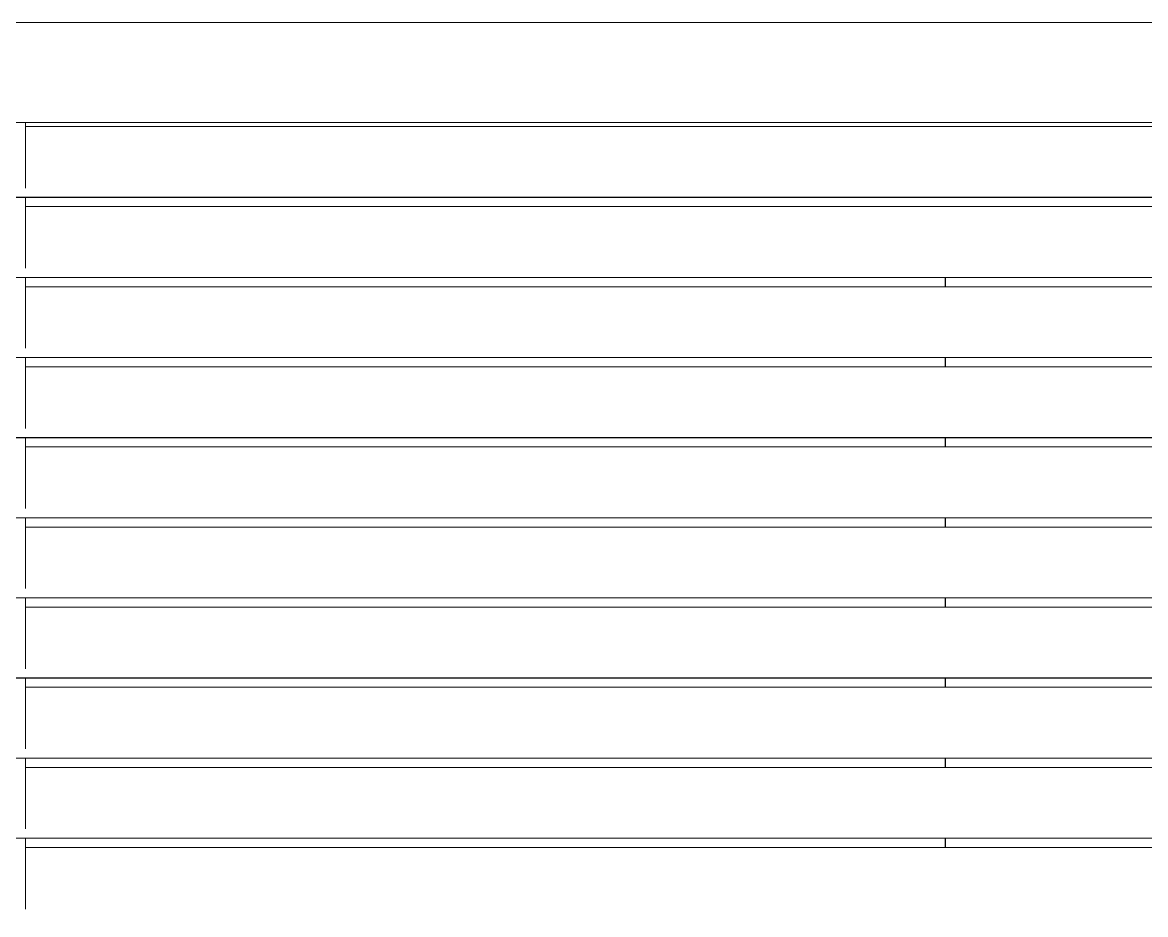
# Model space of a CAD drawing. Header units: millimetres. Extents: x 14397 to 67587, y -11631 to -8348.
# Drawn here: x 64434 to 64994, y -9684 to -9238 of the extents above; entities that cross this region are included whole.
import ezdxf

# ---------------------------------------------------------------- set-up
doc = ezdxf.new("R2010")
doc.units = ezdxf.units.MM
doc.header["$MEASUREMENT"] = 0
doc.linetypes.add('Wipeout_Contour', pattern=[1000, 0, -1000])
doc.layers.add('NewA-Ee_25_10-M_WallsExternal', color=7, linetype='Continuous')
doc.layers.add('NewA-Ee_40_20-M_GeneralFFAndEInternalFixed', color=7, linetype='Continuous')

# ---------------------------------------------------------------- blocks, each defined once
blk = doc.blocks.new('Section Elem_107_11', base_point=(55434.36, -115430.84))
at = {"color": 254, "linetype": 'Wipeout_Contour', "lineweight": 0, "ltscale": 262421.437093}
blk.add_wipeout([(64435.36, -9288.19), (64435.36, -9290.12), (65453.36, -9290.12), (65453.36, -9288.19)], dxfattribs=at).dxf.layer = 'NewA-Ee_25_10-M_WallsExternal'
at = {"color": 254, "linetype": 'Wipeout_Contour', "lineweight": 0, "ltscale": 262443.38946}
blk.add_wipeout([(64435.36, -9330.12), (65453.36, -9330.12), (65453.36, -9325.54), (64435.36, -9325.54)], dxfattribs=at).dxf.layer = 'NewA-Ee_25_10-M_WallsExternal'
at = {"color": 254, "linetype": 'Wipeout_Contour', "lineweight": 0, "ltscale": 262466.024266}
blk.add_wipeout([(64894.36, -9365.54), (64894.36, -9370.12), (64994.36, -9370.12), (64994.36, -9365.54)], dxfattribs=at).dxf.layer = 'NewA-Ee_25_10-M_WallsExternal'
at = {"color": 254, "linetype": 'Wipeout_Contour', "lineweight": 0, "ltscale": 262488.91464}
blk.add_wipeout([(64894.36, -9405.54), (64894.36, -9410.12), (64994.36, -9410.12), (64994.36, -9405.54)], dxfattribs=at).dxf.layer = 'NewA-Ee_25_10-M_WallsExternal'
at = {"color": 254, "linetype": 'Wipeout_Contour', "lineweight": 0, "ltscale": 262511.9006}
blk.add_wipeout([(64894.36, -9450.12), (64994.36, -9450.12), (64994.36, -9445.54), (64894.36, -9445.54)], dxfattribs=at).dxf.layer = 'NewA-Ee_25_10-M_WallsExternal'
at = {"color": 254, "linetype": 'Wipeout_Contour', "lineweight": 0, "ltscale": 262534.98199}
blk.add_wipeout([(64894.36, -9490.12), (64994.36, -9490.12), (64994.36, -9485.54), (64894.36, -9485.54)], dxfattribs=at).dxf.layer = 'NewA-Ee_25_10-M_WallsExternal'
at = {"color": 254, "linetype": 'Wipeout_Contour', "lineweight": 0, "ltscale": 262558.158928}
blk.add_wipeout([(64894.36, -9530.12), (64994.36, -9530.12), (64994.36, -9525.54), (64894.36, -9525.54)], dxfattribs=at).dxf.layer = 'NewA-Ee_25_10-M_WallsExternal'
at = {"color": 254, "linetype": 'Wipeout_Contour', "lineweight": 0, "ltscale": 262581.43124}
blk.add_wipeout([(64894.36, -9570.12), (64994.36, -9570.12), (64994.36, -9565.54), (64894.36, -9565.54)], dxfattribs=at).dxf.layer = 'NewA-Ee_25_10-M_WallsExternal'
at = {"color": 254, "linetype": 'Wipeout_Contour', "lineweight": 0, "ltscale": 262604.799042}
blk.add_wipeout([(64894.36, -9605.54), (64894.36, -9610.12), (64994.36, -9610.12), (64994.36, -9605.54)], dxfattribs=at).dxf.layer = 'NewA-Ee_25_10-M_WallsExternal'
at = {"color": 254, "linetype": 'Wipeout_Contour', "lineweight": 0, "ltscale": 262628.262179}
blk.add_wipeout([(64894.36, -9645.54), (64894.36, -9650.12), (64994.36, -9650.12), (64994.36, -9645.54)], dxfattribs=at).dxf.layer = 'NewA-Ee_25_10-M_WallsExternal'
at = {"color": 254, "linetype": 'Wipeout_Contour', "lineweight": 0, "ltscale": 261359.557752}
blk.add_wipeout([(64435.36, -9370.12), (64894.36, -9370.12), (64894.36, -9365.54), (64435.36, -9365.54)], dxfattribs=at).dxf.layer = 'NewA-Ee_25_10-M_WallsExternal'
at = {"color": 254, "linetype": 'Wipeout_Contour', "lineweight": 0, "ltscale": 261382.545364}
blk.add_wipeout([(64894.36, -9405.54), (64435.36, -9405.54), (64435.36, -9410.12), (64894.36, -9410.12)], dxfattribs=at).dxf.layer = 'NewA-Ee_25_10-M_WallsExternal'
at = {"color": 254, "linetype": 'Wipeout_Contour', "lineweight": 0, "ltscale": 261405.628807}
blk.add_wipeout([(64435.36, -9450.12), (64894.36, -9450.12), (64894.36, -9445.54), (64435.36, -9445.54)], dxfattribs=at).dxf.layer = 'NewA-Ee_25_10-M_WallsExternal'
at = {"color": 254, "linetype": 'Wipeout_Contour', "lineweight": 0, "ltscale": 261428.808213}
blk.add_wipeout([(64894.36, -9485.54), (64435.36, -9485.54), (64435.36, -9490.12), (64894.36, -9490.12)], dxfattribs=at).dxf.layer = 'NewA-Ee_25_10-M_WallsExternal'
at = {"color": 254, "linetype": 'Wipeout_Contour', "lineweight": 0, "ltscale": 261452.083366}
blk.add_wipeout([(64435.36, -9530.12), (64894.36, -9530.12), (64894.36, -9525.54), (64435.36, -9525.54)], dxfattribs=at).dxf.layer = 'NewA-Ee_25_10-M_WallsExternal'
at = {"color": 254, "linetype": 'Wipeout_Contour', "lineweight": 0, "ltscale": 261475.454475}
blk.add_wipeout([(64894.36, -9565.54), (64435.36, -9565.54), (64435.36, -9570.12), (64894.36, -9570.12)], dxfattribs=at).dxf.layer = 'NewA-Ee_25_10-M_WallsExternal'
at = {"color": 254, "linetype": 'Wipeout_Contour', "lineweight": 0, "ltscale": 261498.921304}
blk.add_wipeout([(64435.36, -9610.12), (64894.36, -9610.12), (64894.36, -9605.54), (64435.36, -9605.54)], dxfattribs=at).dxf.layer = 'NewA-Ee_25_10-M_WallsExternal'
at = {"color": 254, "linetype": 'Wipeout_Contour', "lineweight": 0, "ltscale": 261522.484005}
blk.add_wipeout([(64894.36, -9645.54), (64435.36, -9645.54), (64435.36, -9650.12), (64894.36, -9650.12)], dxfattribs=at).dxf.layer = 'NewA-Ee_25_10-M_WallsExternal'
at = {"layer": 'NewA-Ee_25_10-M_WallsExternal', "linetype": 'Continuous'}
for p, q in [((64894.36, -9365.54), (64894.36, -9370.12)), ((64894.36, -9405.54), (64894.36, -9410.12)), ((64894.36, -9445.54), (64894.36, -9450.12)), ((64894.36, -9485.54), (64894.36, -9490.12)), ((64894.36, -9525.54), (64894.36, -9530.12)), ((64894.36, -9565.54), (64894.36, -9570.12)), ((64894.36, -9605.54), (64894.36, -9610.12)), ((64894.36, -9645.54), (64894.36, -9650.12))]:
    blk.add_line(p, q, dxfattribs=at)
blk = doc.blocks.new('Section Elem_111_11', base_point=(55434.36, -115430.84))
at = {"color": 254, "linetype": 'Wipeout_Contour', "lineweight": 0, "ltscale": 262407.052246}
blk.add_wipeout([(64094.36, -9238.19), (64094.36, -9288.19), (65794.36, -9288.19), (65794.36, -9238.19)], dxfattribs=at).dxf.layer = 'NewA-Ee_40_20-M_GeneralFFAndEInternalFixed'
at = {"color": 254, "linetype": 'Wipeout_Contour', "lineweight": 0, "ltscale": 260436.028065}
blk.add_wipeout([(64434.86, -9325.54), (64434.86, -9361.73), (64435.36, -9360.87), (64435.36, -9325.54)], dxfattribs=at).dxf.layer = 'NewA-Ee_40_20-M_GeneralFFAndEInternalFixed'
at = {"color": 254, "linetype": 'Wipeout_Contour', "lineweight": 0, "ltscale": 260459.03687}
blk.add_wipeout([(64435.36, -9365.54), (64434.86, -9365.54), (64434.86, -9401.73), (64435.36, -9400.87)], dxfattribs=at).dxf.layer = 'NewA-Ee_40_20-M_GeneralFFAndEInternalFixed'
at = {"color": 254, "linetype": 'Wipeout_Contour', "lineweight": 0, "ltscale": 260482.141921}
blk.add_wipeout([(64434.86, -9405.54), (64434.86, -9441.73), (64435.36, -9440.87), (64435.36, -9405.54)], dxfattribs=at).dxf.layer = 'NewA-Ee_40_20-M_GeneralFFAndEInternalFixed'
at = {"color": 254, "linetype": 'Wipeout_Contour', "lineweight": 0, "ltscale": 260505.343191}
blk.add_wipeout([(64435.36, -9445.54), (64434.86, -9445.54), (64434.86, -9481.73), (64435.36, -9480.87)], dxfattribs=at).dxf.layer = 'NewA-Ee_40_20-M_GeneralFFAndEInternalFixed'
at = {"color": 254, "linetype": 'Wipeout_Contour', "lineweight": 0, "ltscale": 260528.640662}
blk.add_wipeout([(64434.86, -9485.54), (64434.86, -9521.73), (64435.36, -9520.87), (64435.36, -9485.54)], dxfattribs=at).dxf.layer = 'NewA-Ee_40_20-M_GeneralFFAndEInternalFixed'
at = {"color": 254, "linetype": 'Wipeout_Contour', "lineweight": 0, "ltscale": 260552.034297}
blk.add_wipeout([(64435.36, -9525.54), (64434.86, -9525.54), (64434.86, -9561.73), (64435.36, -9560.87)], dxfattribs=at).dxf.layer = 'NewA-Ee_40_20-M_GeneralFFAndEInternalFixed'
at = {"color": 254, "linetype": 'Wipeout_Contour', "lineweight": 0, "ltscale": 260575.524076}
blk.add_wipeout([(64434.86, -9565.54), (64434.86, -9601.73), (64435.36, -9600.87), (64435.36, -9565.54)], dxfattribs=at).dxf.layer = 'NewA-Ee_40_20-M_GeneralFFAndEInternalFixed'
at = {"color": 254, "linetype": 'Wipeout_Contour', "lineweight": 0, "ltscale": 260599.109973}
blk.add_wipeout([(64435.36, -9605.54), (64434.86, -9605.54), (64434.86, -9641.73), (64435.36, -9640.87)], dxfattribs=at).dxf.layer = 'NewA-Ee_40_20-M_GeneralFFAndEInternalFixed'
at = {"color": 254, "linetype": 'Wipeout_Contour', "lineweight": 0, "ltscale": 260622.791965}
blk.add_wipeout([(64434.86, -9645.54), (64434.86, -9681.73), (64435.36, -9680.87), (64435.36, -9645.54)], dxfattribs=at).dxf.layer = 'NewA-Ee_40_20-M_GeneralFFAndEInternalFixed'
at = {"layer": 'NewA-Ee_40_20-M_GeneralFFAndEInternalFixed', "color": 1, "linetype": 'Continuous', "lineweight": 18}
blk.add_line((64094.36, -9238.19), (65794.36, -9238.19), dxfattribs=at)
at = {"color": 254, "linetype": 'Wipeout_Contour', "lineweight": 0, "ltscale": 260413.869205}
blk.add_wipeout([(64435.36, -9288.19), (64434.86, -9288.19), (64434.86, -9321.73), (64435.36, -9320.87)], dxfattribs=at).dxf.layer = 'NewA-Ee_40_20-M_GeneralFFAndEInternalFixed'
at = {"color": 254, "linetype": 'Wipeout_Contour', "lineweight": 0, "ltscale": 260433.187092}
blk.add_wipeout([(64433.86, -9325.54), (64433.86, -9361.73), (64434.86, -9361.73), (64434.86, -9325.54)], dxfattribs=at).dxf.layer = 'NewA-Ee_40_20-M_GeneralFFAndEInternalFixed'
at = {"color": 254, "linetype": 'Wipeout_Contour', "lineweight": 0, "ltscale": 260456.196695}
blk.add_wipeout([(64433.86, -9365.54), (64433.86, -9401.73), (64434.86, -9401.73), (64434.86, -9365.54)], dxfattribs=at).dxf.layer = 'NewA-Ee_40_20-M_GeneralFFAndEInternalFixed'
at = {"color": 254, "linetype": 'Wipeout_Contour', "lineweight": 0, "ltscale": 260479.302541}
blk.add_wipeout([(64433.86, -9405.54), (64433.86, -9441.73), (64434.86, -9441.73), (64434.86, -9405.54)], dxfattribs=at).dxf.layer = 'NewA-Ee_40_20-M_GeneralFFAndEInternalFixed'
at = {"color": 254, "linetype": 'Wipeout_Contour', "lineweight": 0, "ltscale": 260502.50461}
blk.add_wipeout([(64433.86, -9445.54), (64433.86, -9481.73), (64434.86, -9481.73), (64434.86, -9445.54)], dxfattribs=at).dxf.layer = 'NewA-Ee_40_20-M_GeneralFFAndEInternalFixed'
at = {"color": 254, "linetype": 'Wipeout_Contour', "lineweight": 0, "ltscale": 260525.802882}
blk.add_wipeout([(64433.86, -9485.54), (64433.86, -9521.73), (64434.86, -9521.73), (64434.86, -9485.54)], dxfattribs=at).dxf.layer = 'NewA-Ee_40_20-M_GeneralFFAndEInternalFixed'
at = {"color": 254, "linetype": 'Wipeout_Contour', "lineweight": 0, "ltscale": 260549.197319}
blk.add_wipeout([(64433.86, -9525.54), (64433.86, -9561.73), (64434.86, -9561.73), (64434.86, -9525.54)], dxfattribs=at).dxf.layer = 'NewA-Ee_40_20-M_GeneralFFAndEInternalFixed'
at = {"color": 254, "linetype": 'Wipeout_Contour', "lineweight": 0, "ltscale": 260572.6879}
blk.add_wipeout([(64433.86, -9601.73), (64434.86, -9601.73), (64434.86, -9565.54), (64433.86, -9565.54)], dxfattribs=at).dxf.layer = 'NewA-Ee_40_20-M_GeneralFFAndEInternalFixed'
at = {"color": 254, "linetype": 'Wipeout_Contour', "lineweight": 0, "ltscale": 260596.274606}
blk.add_wipeout([(64433.86, -9605.54), (64433.86, -9641.73), (64434.86, -9641.73), (64434.86, -9605.54)], dxfattribs=at).dxf.layer = 'NewA-Ee_40_20-M_GeneralFFAndEInternalFixed'
at = {"color": 254, "linetype": 'Wipeout_Contour', "lineweight": 0, "ltscale": 260619.957398}
blk.add_wipeout([(64434.86, -9645.54), (64433.86, -9645.54), (64433.86, -9681.73), (64434.86, -9681.73)], dxfattribs=at).dxf.layer = 'NewA-Ee_40_20-M_GeneralFFAndEInternalFixed'
at = {"color": 254, "linetype": 'Wipeout_Contour', "lineweight": 0, "ltscale": 260411.027711}
blk.add_wipeout([(64434.86, -9288.19), (64433.86, -9288.19), (64433.86, -9321.73), (64434.86, -9321.73)], dxfattribs=at).dxf.layer = 'NewA-Ee_40_20-M_GeneralFFAndEInternalFixed'
at = {"color": 254, "linetype": 'Wipeout_Contour', "lineweight": 0, "ltscale": 1049824.802348596}
blk.add_wipeout([(64094.36, -9330.12), (64094.36, -9365.47), (65794.36, -9365.47), (65794.36, -9330.12), (65455.36, -9330.12), (65455.36, -9360.87), (65454.86, -9361.73), (65453.86, -9361.73), (65453.36, -9360.87), (65453.36, -9330.12), (64435.36, -9330.12), (64435.36, -9360.87), (64434.86, -9361.73), (64433.86, -9361.73), (64433.36, -9360.87), (64433.36, -9330.12)], dxfattribs=at).dxf.layer = 'NewA-Ee_40_20-M_GeneralFFAndEInternalFixed'
at = {"color": 254, "linetype": 'Wipeout_Contour', "lineweight": 0, "ltscale": 1049916.203150989}
blk.add_wipeout([(64433.36, -9370.12), (64094.36, -9370.12), (64094.36, -9405.47), (65794.36, -9405.47), (65794.36, -9370.12), (65455.36, -9370.12), (65455.36, -9400.87), (65454.86, -9401.73), (65453.86, -9401.73), (65453.36, -9400.87), (65453.36, -9370.12), (64435.36, -9370.12), (64435.36, -9400.87), (64434.86, -9401.73), (64433.86, -9401.73), (64433.36, -9400.87)], dxfattribs=at).dxf.layer = 'NewA-Ee_40_20-M_GeneralFFAndEInternalFixed'
at = {"color": 254, "linetype": 'Wipeout_Contour', "lineweight": 0, "ltscale": 1050007.986111944}
blk.add_wipeout([(64094.36, -9410.12), (64094.36, -9445.47), (65794.36, -9445.47), (65794.36, -9410.12), (65455.36, -9410.12), (65455.36, -9440.87), (65454.86, -9441.73), (65453.86, -9441.73), (65453.36, -9440.87), (65453.36, -9410.12), (64435.36, -9410.12), (64435.36, -9440.87), (64434.86, -9441.73), (64433.86, -9441.73), (64433.36, -9440.87), (64433.36, -9410.12)], dxfattribs=at).dxf.layer = 'NewA-Ee_40_20-M_GeneralFFAndEInternalFixed'
at = {"color": 254, "linetype": 'Wipeout_Contour', "lineweight": 0, "ltscale": 1050100.151143707}
blk.add_wipeout([(64094.36, -9450.12), (64094.36, -9485.47), (65794.36, -9485.47), (65794.36, -9450.12), (65455.36, -9450.12), (65455.36, -9480.87), (65454.86, -9481.73), (65453.86, -9481.73), (65453.36, -9480.87), (65453.36, -9450.12), (64435.36, -9450.12), (64435.36, -9480.87), (64434.86, -9481.73), (64433.86, -9481.73), (64433.36, -9480.87), (64433.36, -9450.12)], dxfattribs=at).dxf.layer = 'NewA-Ee_40_20-M_GeneralFFAndEInternalFixed'
at = {"color": 254, "linetype": 'Wipeout_Contour', "lineweight": 0, "ltscale": 1050192.698133068}
blk.add_wipeout([(64094.36, -9490.12), (64094.36, -9525.47), (65794.36, -9525.47), (65794.36, -9490.12), (65455.36, -9490.12), (65455.36, -9520.87), (65454.86, -9521.73), (65453.86, -9521.73), (65453.36, -9520.87), (65453.36, -9490.12), (64435.36, -9490.12), (64435.36, -9520.87), (64434.86, -9521.73), (64433.86, -9521.73), (64433.36, -9520.87), (64433.36, -9490.12)], dxfattribs=at).dxf.layer = 'NewA-Ee_40_20-M_GeneralFFAndEInternalFixed'
at = {"color": 254, "linetype": 'Wipeout_Contour', "lineweight": 0, "ltscale": 1050285.62699926}
blk.add_wipeout([(64094.36, -9530.12), (64094.36, -9565.47), (65794.36, -9565.47), (65794.36, -9530.12), (65455.36, -9530.12), (65455.36, -9560.87), (65454.86, -9561.73), (65453.86, -9561.73), (65453.36, -9560.87), (65453.36, -9530.12), (64435.36, -9530.12), (64435.36, -9560.87), (64434.86, -9561.73), (64433.86, -9561.73), (64433.36, -9560.87), (64433.36, -9530.12)], dxfattribs=at).dxf.layer = 'NewA-Ee_40_20-M_GeneralFFAndEInternalFixed'
at = {"color": 254, "linetype": 'Wipeout_Contour', "lineweight": 0, "ltscale": 1050378.93761684}
blk.add_wipeout([(64433.36, -9570.12), (64094.36, -9570.12), (64094.36, -9605.47), (65794.36, -9605.47), (65794.36, -9570.12), (65455.36, -9570.12), (65455.36, -9600.87), (65454.86, -9601.73), (65453.86, -9601.73), (65453.36, -9600.87), (65453.36, -9570.12), (64435.36, -9570.12), (64435.36, -9600.87), (64434.86, -9601.73), (64433.86, -9601.73), (64433.36, -9600.87)], dxfattribs=at).dxf.layer = 'NewA-Ee_40_20-M_GeneralFFAndEInternalFixed'
at = {"color": 254, "linetype": 'Wipeout_Contour', "lineweight": 0, "ltscale": 1050472.629904283}
blk.add_wipeout([(64433.36, -9610.12), (64094.36, -9610.12), (64094.36, -9645.47), (65794.36, -9645.47), (65794.36, -9610.12), (65455.36, -9610.12), (65455.36, -9640.87), (65454.86, -9641.73), (65453.86, -9641.73), (65453.36, -9640.87), (65453.36, -9610.12), (64435.36, -9610.12), (64435.36, -9640.87), (64434.86, -9641.73), (64433.86, -9641.73), (64433.36, -9640.87)], dxfattribs=at).dxf.layer = 'NewA-Ee_40_20-M_GeneralFFAndEInternalFixed'
at = {"color": 254, "linetype": 'Wipeout_Contour', "lineweight": 0, "ltscale": 1050566.703746752}
blk.add_wipeout([(64094.36, -9650.12), (64094.36, -9685.47), (65794.36, -9685.47), (65794.36, -9650.12), (65455.36, -9650.12), (65455.36, -9680.87), (65454.86, -9681.73), (65453.86, -9681.73), (65453.36, -9680.87), (65453.36, -9650.12), (64435.36, -9650.12), (64435.36, -9680.87), (64434.86, -9681.73), (64433.86, -9681.73), (64433.36, -9680.87), (64433.36, -9650.12)], dxfattribs=at).dxf.layer = 'NewA-Ee_40_20-M_GeneralFFAndEInternalFixed'
at = {"layer": 'NewA-Ee_40_20-M_GeneralFFAndEInternalFixed', "color": 1, "linetype": 'Continuous', "lineweight": 18}
for p, q in [((65453.36, -9330.12), (64435.36, -9330.12)), ((65453.36, -9370.12), (64435.36, -9370.12)), ((65453.36, -9410.12), (64435.36, -9410.12)), ((65453.36, -9450.12), (64435.36, -9450.12)), ((65453.36, -9490.12), (64435.36, -9490.12)), ((65453.36, -9530.12), (64435.36, -9530.12)), ((65453.36, -9570.12), (64435.36, -9570.12)), ((65453.36, -9610.12), (64435.36, -9610.12)), ((65453.36, -9650.12), (64435.36, -9650.12))]:
    blk.add_line(p, q, dxfattribs=at)
at = {"color": 254, "linetype": 'Wipeout_Contour', "lineweight": 0, "ltscale": 1049733.783849635}
blk.add_wipeout([(64094.36, -9325.47), (65794.36, -9325.47), (65794.36, -9290.12), (65455.36, -9290.12), (65455.36, -9320.87), (65454.86, -9321.73), (65453.86, -9321.73), (65453.36, -9320.87), (65453.36, -9290.12), (64435.36, -9290.12), (64435.36, -9320.87), (64434.86, -9321.73), (64433.86, -9321.73), (64433.36, -9320.87), (64433.36, -9290.12), (64094.36, -9290.12)], dxfattribs=at).dxf.layer = 'NewA-Ee_40_20-M_GeneralFFAndEInternalFixed'
at = {"color": 254, "linetype": 'Wipeout_Contour', "lineweight": 0, "ltscale": 262465.14868}
blk.add_wipeout([(64094.36, -9365.47), (64094.36, -9365.54), (65794.36, -9365.54), (65794.36, -9365.47)], dxfattribs=at).dxf.layer = 'NewA-Ee_40_20-M_GeneralFFAndEInternalFixed'
at = {"color": 254, "linetype": 'Wipeout_Contour', "lineweight": 0, "ltscale": 262488.037262}
blk.add_wipeout([(64094.36, -9405.54), (65794.36, -9405.54), (65794.36, -9405.47), (64094.36, -9405.47)], dxfattribs=at).dxf.layer = 'NewA-Ee_40_20-M_GeneralFFAndEInternalFixed'
at = {"color": 254, "linetype": 'Wipeout_Contour', "lineweight": 0, "ltscale": 262511.021383}
blk.add_wipeout([(64094.36, -9445.54), (65794.36, -9445.54), (65794.36, -9445.47), (64094.36, -9445.47)], dxfattribs=at).dxf.layer = 'NewA-Ee_40_20-M_GeneralFFAndEInternalFixed'
at = {"color": 254, "linetype": 'Wipeout_Contour', "lineweight": 0, "ltscale": 262534.101018}
blk.add_wipeout([(64094.36, -9485.47), (64094.36, -9485.54), (65794.36, -9485.54), (65794.36, -9485.47)], dxfattribs=at).dxf.layer = 'NewA-Ee_40_20-M_GeneralFFAndEInternalFixed'
at = {"color": 254, "linetype": 'Wipeout_Contour', "lineweight": 0, "ltscale": 262557.276141}
blk.add_wipeout([(64094.36, -9525.54), (65794.36, -9525.54), (65794.36, -9525.47), (64094.36, -9525.47)], dxfattribs=at).dxf.layer = 'NewA-Ee_40_20-M_GeneralFFAndEInternalFixed'
at = {"color": 254, "linetype": 'Wipeout_Contour', "lineweight": 0, "ltscale": 262580.546727}
blk.add_wipeout([(64094.36, -9565.47), (64094.36, -9565.54), (65794.36, -9565.54), (65794.36, -9565.47)], dxfattribs=at).dxf.layer = 'NewA-Ee_40_20-M_GeneralFFAndEInternalFixed'
at = {"color": 254, "linetype": 'Wipeout_Contour', "lineweight": 0, "ltscale": 262603.912751}
blk.add_wipeout([(64094.36, -9605.54), (65794.36, -9605.54), (65794.36, -9605.47), (64094.36, -9605.47)], dxfattribs=at).dxf.layer = 'NewA-Ee_40_20-M_GeneralFFAndEInternalFixed'
at = {"color": 254, "linetype": 'Wipeout_Contour', "lineweight": 0, "ltscale": 262627.374187}
blk.add_wipeout([(64094.36, -9645.54), (65794.36, -9645.54), (65794.36, -9645.47), (64094.36, -9645.47)], dxfattribs=at).dxf.layer = 'NewA-Ee_40_20-M_GeneralFFAndEInternalFixed'
at = {"layer": 'NewA-Ee_40_20-M_GeneralFFAndEInternalFixed', "color": 1, "linetype": 'Continuous', "lineweight": 18}
for p, q in [((64094.36, -9288.19), (65794.36, -9288.19)), ((64435.36, -9320.87), (64435.36, -9288.19)), ((65453.36, -9290.12), (64435.36, -9290.12)), ((64094.36, -9365.47), (65794.36, -9365.47)), ((64094.36, -9365.54), (65794.36, -9365.54)), ((64435.36, -9400.87), (64435.36, -9365.54)), ((64094.36, -9405.47), (65794.36, -9405.47)), ((64094.36, -9405.54), (65794.36, -9405.54)), ((64435.36, -9440.87), (64435.36, -9405.54)), ((64094.36, -9445.47), (65794.36, -9445.47)), ((64094.36, -9445.54), (65794.36, -9445.54)), ((64435.36, -9480.87), (64435.36, -9445.54)), ((64094.36, -9485.47), (65794.36, -9485.47)), ((64094.36, -9485.54), (65794.36, -9485.54)), ((64435.36, -9520.87), (64435.36, -9485.54)), ((64094.36, -9525.47), (65794.36, -9525.47)), ((64094.36, -9525.54), (65794.36, -9525.54)), ((64435.36, -9560.87), (64435.36, -9525.54)), ((64094.36, -9565.47), (65794.36, -9565.47)), ((64094.36, -9565.54), (65794.36, -9565.54)), ((64435.36, -9600.87), (64435.36, -9565.54)), ((64094.36, -9605.47), (65794.36, -9605.47)), ((64094.36, -9605.54), (65794.36, -9605.54)), ((64435.36, -9640.87), (64435.36, -9605.54)), ((64094.36, -9645.47), (65794.36, -9645.47)), ((64094.36, -9645.54), (65794.36, -9645.54)), ((64435.36, -9680.87), (64435.36, -9645.54))]:
    blk.add_line(p, q, dxfattribs=at)
at = {"color": 254, "linetype": 'Wipeout_Contour', "lineweight": 0, "ltscale": 262442.355661}
blk.add_wipeout([(64094.36, -9325.54), (65794.36, -9325.54), (65794.36, -9325.47), (64094.36, -9325.47)], dxfattribs=at).dxf.layer = 'NewA-Ee_40_20-M_GeneralFFAndEInternalFixed'
at = {"layer": 'NewA-Ee_40_20-M_GeneralFFAndEInternalFixed', "color": 1, "linetype": 'Continuous', "lineweight": 18}
for p, q in [((64094.36, -9325.47), (65794.36, -9325.47)), ((64094.36, -9325.54), (65794.36, -9325.54)), ((64435.36, -9360.87), (64435.36, -9325.54))]:
    blk.add_line(p, q, dxfattribs=at)

msp = doc.modelspace()

# ---------------------------------------------------------------- block references
at = {"layer": 'NewA-Ee_25_10-M_WallsExternal', "lineweight": 0}
msp.add_blockref('Section Elem_107_11', (55434.36, -115430.84), dxfattribs=at)

# ---------------------------------------------------------------- next in the draw order: block references
at = {"layer": 'NewA-Ee_40_20-M_GeneralFFAndEInternalFixed', "lineweight": 0}
msp.add_blockref('Section Elem_111_11', (55434.36, -115430.84), dxfattribs=at)

doc.saveas('drawing.dxf')
